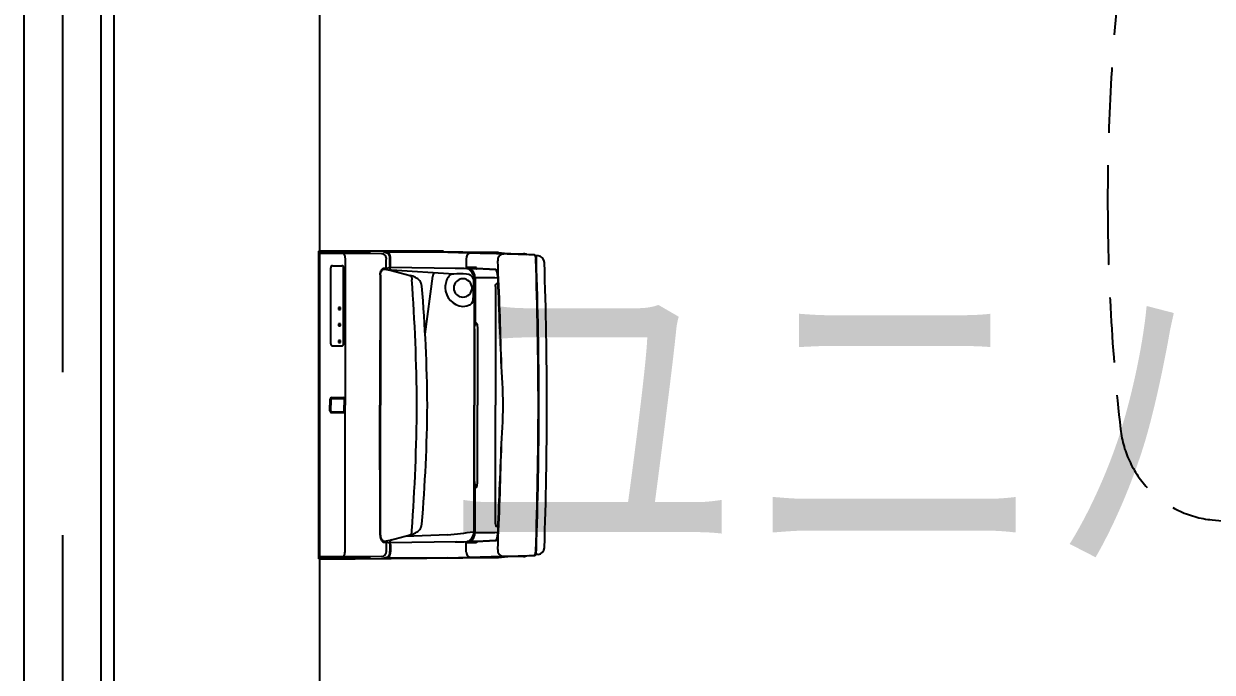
# Model space of a CAD drawing. Extents: x -119186 to 81195, y 1816 to 147180.
# Drawn here: x 24269 to 25424, y 33755 to 34386 of the extents above; entities that cross this region are included whole.
import ezdxf
from ezdxf.enums import TextEntityAlignment as Align

# ---------------------------------------------------------------- set-up
doc = ezdxf.new("R2010")
doc.units = 0
doc.header["$LTSCALE"] = 12.7
doc.header["$MEASUREMENT"] = 0
doc.linetypes.add('CENTER', pattern=[2, 1.25, -0.25, 0.25, -0.25])
doc.linetypes.add('HIDDEN2', pattern=[0.1875, 0.125, -0.0625])
for name, color, linetype in [('80_SHELL_TEXT', 7, 'CONTINUOUS'), ('A_建築（什器）', 8, 'CONTINUOUS'), ('A_建築（新設・仕上げ）', 2, 'CONTINUOUS'), ('A_建築（軽鉄下地）', 8, 'CONTINUOUS'), ('A_通り芯', 8, 'CENTER')]:
    doc.layers.add(name, color=color, linetype=linetype)
doc.styles.get("Standard").update_dxf_attribs({"font": 'txt', "bigfont": 'BIGFONT.SHX'})

msp = doc.modelspace()

# ---------------------------------------------------------------- linework, layer by layer
at = {"layer": 'A_建築（什器）'}
for p, q in [((24556.16, 35012.64), (24556.16, 32762.64)), ((24555.68, 34164.63), (24555.69, 34164.74)), ((24555.68, 34164.63), (24555.68, 34015.13)), ((24555.68, 33865.64), (24555.68, 34164.63)), ((24555.68, 34163.72), (24555.69, 34163.82)), ((24555.69, 34164.74), (24555.73, 34164.84)), ((24555.73, 34163.94), (24555.69, 34163.83)), ((24555.69, 34163.82), (24555.72, 34163.92)), ((24555.75, 34163.98), (24555.72, 34163.92)), ((24555.73, 34164.84), (24555.79, 34164.94)), ((24555.78, 34164.02), (24555.73, 34163.94)), ((24555.8, 34164.04), (24555.75, 34163.98)), ((24555.79, 34164.94), (24555.87, 34165.02)), ((24555.85, 34164.1), (24555.8, 34164.04)), ((24555.92, 34164.14), (24555.85, 34164.1)), ((24555.87, 34165.02), (24555.97, 34165.08)), ((24555.99, 34164.18), (24555.92, 34164.14)), ((24555.97, 34165.08), (24556.07, 34165.11)), ((24556.08, 34164.21), (24555.99, 34164.18)), ((24556.07, 34165.11), (24556.18, 34165.13)), ((24556.18, 34164.22), (24556.08, 34164.21)), ((24730.18, 34163.61), (24556.18, 34165.13)), ((24556.33, 34162.61), (24556.18, 34165.13)), ((24556.18, 34162.61), (24556.18, 34165.13)), ((24556.26, 34163.82), (24605.99, 34163.35)), ((24576.18, 34165.13), (24676.7, 34165.13)), ((24618.45, 34163.66), (24619.21, 34163.94)), ((24619.14, 34163.93), (24621.07, 34164.01)), ((24681, 34163.63), (24621.07, 34164.01)), ((24555.68, 34162.11), (24555.69, 34162.22)), ((24555.68, 34156.44), (24555.69, 34156.47)), ((24555.69, 34162.22), (24555.73, 34162.33)), ((24555.69, 34156.47), (24555.73, 34156.51)), ((24555.73, 34162.33), (24555.79, 34162.42)), ((24555.73, 34156.51), (24555.79, 34156.54)), ((24555.79, 34162.42), (24555.87, 34162.5)), ((24555.79, 34156.54), (24555.88, 34156.57)), ((24555.87, 34162.5), (24555.97, 34162.56)), ((24555.88, 34156.57), (24555.98, 34156.59)), ((24555.97, 34162.56), (24556.07, 34162.6)), ((24555.98, 34156.59), (24556.09, 34156.6)), ((24556.07, 34162.6), (24556.18, 34162.61)), ((24556.09, 34156.6), (24556.2, 34156.6)), ((24556.19, 34162.59), (24556.18, 34162.61)), ((24556.2, 34162.55), (24556.19, 34162.59)), ((24556.2, 34162.46), (24556.2, 34162.55)), ((24556.22, 34162.3), (24556.2, 34162.46)), ((24556.2, 34156.6), (24556.32, 34156.59)), ((24556.23, 34162.07), (24556.22, 34162.3)), ((24556.24, 34161.75), (24556.23, 34162.07)), ((24556.26, 34161.36), (24556.24, 34161.75)), ((24556.27, 34160.92), (24556.26, 34161.36)), ((24556.28, 34160.39), (24556.27, 34160.92)), ((24556.29, 34159.76), (24556.28, 34160.39)), ((24556.3, 34159.02), (24556.29, 34159.76)), ((24556.31, 34157.36), (24556.3, 34159.02)), ((24602.92, 34162.62), (24556.31, 34162.86)), ((24556.32, 34015.13), (24556.31, 34157.36)), ((24556.32, 34015.13), (24556.33, 34162.61)), ((24616.86, 34162.38), (24556.33, 34162.61)), ((24581.12, 34156.98), (24581.18, 34015.13)), ((24581.12, 34156.98), (24581.18, 34015.14)), ((24605.93, 34163.36), (24602.92, 34162.62)), ((24621.21, 34148.61), (24621.21, 34156.58)), ((24624.65, 34151.07), (24624.66, 34157.55)), ((24625.31, 34150.51), (24625.28, 34157.73)), ((24699.01, 34158.2), (24698.96, 34149.2)), ((24768.9, 34160.27), (24766.36, 34160.52)), ((24567.14, 34074.72), (24567.14, 34148.79)), ((24568.96, 34150.72), (24577.91, 34150.71)), ((24579.73, 34074.72), (24579.73, 34148.79)), ((24615.15, 34141.73), (24615.03, 34015.13)), ((24615.55, 34141.69), (24615.15, 34141.79)), ((24615.55, 34141.69), (24615.55, 34015.13)), ((24619.09, 34148.41), (24620.84, 34148.24)), ((24619.51, 34147.53), (24624.89, 34146.47)), ((24621.12, 34148.26), (24624.53, 34148.97)), ((24624.52, 34148.35), (24624.56, 34150.2)), ((24689.03, 34148.17), (24624.53, 34148.97)), ((24624.65, 34151.07), (24625.3, 34150.52)), ((24624.89, 34146.47), (24644.28, 34141.36)), ((24686.82, 34142.69), (24626.37, 34146.31)), ((24659.02, 34084.33), (24666.55, 34140.66)), ((24708.82, 34148.9), (24698.96, 34149.35)), ((24709.14, 34147.63), (24699.76, 34147.72)), ((24708.78, 34148.14), (24708.82, 34148.9)), ((24727.7, 34147.19), (24708.78, 34148.14)), ((24727.75, 34146.83), (24709.14, 34147.63)), ((24705.91, 34137.58), (24705.84, 34119.47)), ((24706.68, 34138.89), (24706.66, 34015.16)), ((24707.52, 34138.93), (24707.52, 34093.02)), ((24727.4, 34130.55), (24727.4, 34015.13)), ((24729.69, 34133.13), (24728.03, 34133.13)), ((24576.68, 34110.13), (24574.68, 34110.13)), ((24574.68, 34110.13), (24574.68, 34108.13)), ((24574.68, 34108.13), (24576.68, 34108.13)), ((24576.68, 34108.13), (24576.68, 34110.13)), ((24576.68, 34094.13), (24574.68, 34094.13)), ((24574.68, 34094.13), (24574.68, 34092.13)), ((24574.68, 34092.13), (24576.68, 34092.13)), ((24576.68, 34092.13), (24576.68, 34094.13)), ((24707.08, 34089.35), (24707.08, 34015.13)), ((24709.92, 34089.36), (24709.92, 34015.13)), ((24568.96, 34072.83), (24577.91, 34072.84)), ((24576.68, 34078.13), (24574.68, 34078.13)), ((24574.68, 34078.13), (24574.68, 34076.13)), ((24574.68, 34076.13), (24576.68, 34076.13)), ((24576.68, 34076.13), (24576.68, 34078.13)), ((24555.68, 33865.64), (24555.68, 34015.13)), ((24556.32, 34015.13), (24556.33, 33867.65)), ((24566.38, 34020.63), (24566.38, 34015.13)), ((24566.38, 34020.63), (24566.53, 34020.63)), ((24566.38, 34009.63), (24566.38, 34015.13)), ((24566.53, 34020.63), (24566.53, 34015.13)), ((24566.53, 34009.63), (24566.53, 34015.13)), ((24566.68, 34020.63), (24566.68, 34015.13)), ((24566.68, 34020.63), (24567.22, 34020.63)), ((24566.68, 34009.63), (24566.68, 34015.13)), ((24566.79, 34020.62), (24566.79, 34015.13)), ((24566.79, 34009.63), (24566.79, 34015.13)), ((24567.22, 34020.63), (24567.23, 34015.13)), ((24567.22, 34009.63), (24567.23, 34015.13)), ((24567.22, 34009.63), (24567.23, 34015.13)), ((24568.19, 34022.43), (24579.37, 34022.43)), ((24568.19, 34022.43), (24568.19, 34022.28)), ((24568.19, 34022.28), (24579.37, 34022.28)), ((24568.19, 34022.13), (24579.37, 34022.13)), ((24568.19, 34022.13), (24568.19, 34021.59)), ((24568.19, 34022.02), (24579.37, 34022.02)), ((24568.23, 34021.59), (24579.33, 34021.59)), ((24579.37, 34022.43), (24579.37, 34022.28)), ((24579.37, 34022.13), (24579.37, 34021.59)), ((24580.34, 34020.63), (24580.34, 34015.13)), ((24580.88, 34020.63), (24580.34, 34020.63)), ((24580.34, 34009.63), (24580.34, 34015.13)), ((24580.77, 34020.62), (24580.77, 34015.13)), ((24580.77, 34009.63), (24580.77, 34015.13)), ((24580.88, 34020.63), (24580.88, 34015.13)), ((24580.88, 34009.63), (24580.88, 34015.13)), ((24581.03, 34020.63), (24581.03, 34015.13)), ((24581.18, 34020.63), (24581.03, 34020.63)), ((24581.03, 34009.63), (24581.03, 34015.13)), ((24581.12, 33873.28), (24581.18, 34015.13)), ((24581.12, 33873.28), (24581.18, 34015.13)), ((24581.18, 34020.63), (24581.18, 34015.13)), ((24581.18, 34009.63), (24581.18, 34015.13)), ((24615.15, 33888.53), (24615.03, 34015.13)), ((24615.55, 33888.57), (24615.55, 34015.13)), ((24706.68, 33891.37), (24706.66, 34015.11)), ((24707.08, 33940.91), (24707.08, 34015.13)), ((24709.92, 33940.9), (24709.92, 34015.13)), ((24727.4, 33899.71), (24727.4, 34015.13)), ((24566.38, 34009.63), (24566.53, 34009.63)), ((24566.68, 34009.63), (24567.22, 34009.63)), ((24568.19, 34008.12), (24568.19, 34008.67)), ((24568.19, 34008.24), (24579.37, 34008.24)), ((24568.19, 34008.12), (24579.37, 34008.12)), ((24568.19, 34007.82), (24568.19, 34007.97)), ((24568.19, 34007.97), (24579.37, 34007.97)), ((24568.19, 34007.82), (24579.37, 34007.82)), ((24568.23, 34008.67), (24579.33, 34008.67)), ((24579.37, 34008.12), (24579.37, 34008.67)), ((24579.37, 34007.82), (24579.37, 34007.97)), ((24580.88, 34009.63), (24580.34, 34009.63)), ((24581.18, 34009.63), (24581.03, 34009.63)), ((24707.52, 33891.33), (24707.52, 33937.24)), ((24615.55, 33890.37), (24615.15, 33890.16)), ((24624.89, 33883.79), (24644.28, 33888.9)), ((24680.95, 33889.11), (24639.69, 33887.45)), ((24729.69, 33897.13), (24728.03, 33897.13)), ((24619.09, 33881.86), (24620.84, 33882.02)), ((24619.51, 33882.74), (24624.89, 33883.79)), ((24621.12, 33882.01), (24624.53, 33881.29)), ((24621.21, 33881.65), (24621.21, 33873.68)), ((24624.52, 33881.91), (24624.56, 33880.06)), ((24689.03, 33882.09), (24624.53, 33881.29)), ((24624.65, 33879.19), (24625.3, 33879.74)), ((24624.65, 33879.19), (24624.66, 33872.71)), ((24625.31, 33879.75), (24625.28, 33872.53)), ((24708.82, 33881.36), (24698.96, 33880.91)), ((24699.01, 33872.06), (24698.96, 33881.07)), ((24709.14, 33882.63), (24699.76, 33882.54)), ((24727.7, 33883.08), (24708.78, 33882.12)), ((24708.78, 33882.12), (24708.82, 33881.36)), ((24727.75, 33883.43), (24709.14, 33882.63)), ((24556.33, 33867.65), (24556.18, 33865.14)), ((24730.18, 33866.65), (24556.18, 33865.14)), ((24556.26, 33866.44), (24605.99, 33866.91)), ((24602.92, 33867.64), (24556.31, 33867.4)), ((24616.86, 33867.88), (24556.33, 33867.65)), ((24559.68, 33866.98), (24561.18, 33866.99)), ((24559.98, 33866.61), (24560.88, 33866.61)), ((24563.18, 33867.01), (24564.68, 33867.02)), ((24563.49, 33866.64), (24564.38, 33866.64)), ((24605.93, 33866.9), (24602.92, 33867.64)), ((24618.45, 33866.6), (24619.21, 33866.32)), ((24619.14, 33866.34), (24621.07, 33866.25)), ((24681, 33866.64), (24621.07, 33866.25)), ((24768.9, 33869.99), (24766.36, 33869.74))]:
    msp.add_line(p, q, dxfattribs=at)
at = {"layer": 'A_建築（什器）', "linetype": 'HIDDEN2', "ltscale": 40}
for centre, radius, start, end in [((27322.9, 34215.11), 2000.22, 173.58917, 179.99947), ((27322.67, 34215.13), 1999.99, 179.99999, 186.41101), ((25434.56, 34002.98), 100, 186.41021, 264.16423), ((25627.76, 35893.57), 2000.44, 264.16522, 269.99968)]:
    msp.add_arc(centre, radius, start, end, dxfattribs=at)
at = {"layer": 'A_建築（什器）'}
for centre, radius, start, end in [((24556.19, 34164.62), 0.508, 90.40709, 179.09433), ((24556.18, 34163.34), 0.494, 80.78687, 173.76559), ((24618.84, 34156.33), 7.34, 57.85228, 93.01914), ((24619.62, 34157.32), 6.63, 50.50118, 93.56374), ((22934.52, -30090.8), 64278.16, 88.3679564, 88.4430501), ((24749.96, 34314.58), 152.27, 262.53903, 271.79753), ((24556.21, 34162.08), 0.535, 77.65325, 177.50959), ((24616.13, 34157.33), 5.14, 351.61712, 85.83375), ((24618.7, 34158.13), 5.98, 354.4982, 47.8468), ((24618.84, 34158.32), 6.47, 354.72966, 39.47523), ((24703.51, 34158.6), 4.47, 79.51612, 180.6677), ((24735.39, 34156.28), 5.84, 89.00756, 186.64228), ((21077.45, 33981.15), 3656.3, 1.2064, 2.73477), ((24754.26, 34152.9), 9.51, 64.47007, 87.16231), ((20269.1, 34004.43), 4500.04, 0.1362, 1.94476), ((20093.77, 34002.64), 4675.88, 0.15309, 1.88884), ((24768.57, 34153.86), 6.41, 359.74341, 87.04235), ((20331.65, 34006.72), 4445.77, 0.1084, 1.89632), ((24568.97, 34148.88), 1.84, 90.47323, 181.5752), ((24577.9, 34148.88), 1.84, 358.4248, 89.52677), ((24620.89, 34150.19), 1.95, 267.22435, 286.69488), ((24622.74, 34148.47), 1.54, 174.6312, 249.96018), ((24626.86, 34148.37), 2.34, 177.63166, 257.81082), ((24623.2, 34150.59), 2.1, 309.27009, 358.08507), ((24628.43, 34150.27), 3.87, 167.95153, 180.96607), ((24641.04, 34124.19), 17.45, 43.25576, 78.6144), ((24673.47, 34140.46), 6.93, 150.69173, 178.28267), ((24696.12, 34129.94), 17.59, 143.07997, 181.91967), ((24686.88, 34136.24), 6.45, 90.56797, 138.53278), ((24692.5, 34086.69), 56.28, 83.19719, 95.79552), ((24689.21, 34028.96), 119.23, 84.92364, 90.49787), ((24700.99, 34149.35), 2.04, 184.29974, 232.81569), ((24699.56, 34136.07), 6.52, 13.38397, 93.4593), ((24702.62, 34149.18), 1.98, 179.01668, 228.86237), ((24692.21, 34136.12), 14.72, 10.65762, 51.88781), ((24704.54, 34149.19), 1.99, 179.1359, 229.16074), ((24696.41, 34138.92), 11.12, 359.70517, 52.09031), ((24709.36, 34148.16), 0.579, 181.88227, 247.39227), ((24726.95, 34145.78), 1.6, 14.7837, 61.68197), ((24727.24, 34145.55), 1.38, 18.64192, 68.19917), ((24707.28, 34139.78), 22.16, 4.3355, 16.79605), ((33528.81, 34461.85), 8805.26, 182.084634, 182.658521), ((22673.76, 33998.41), 1977.27, 0.48893, 4.02388), ((24645.53, 34130.08), 10.22, 4.63407, 36.47818), ((23209.67, 34004.93), 1451.52, 0.40284, 4.97893), ((24697.27, 34129.73), 18.74, 181.14905, 264.94618), ((24695.68, 34129.13), 8.88, 90, 270), ((24695.68, 34129.13), 8.88, 90, 270), ((24695.68, 34129.13), 8.88, 270, 90), ((24695.68, 34129.13), 8.88, 270, 90), ((24706.99, 34137.8), 1.09, 106.34374, 179.1385), ((24717.16, 33848.08), 290.96, 87.57296, 92.06365), ((24699.13, 34118.63), 6.76, 304.89075, 7.12218), ((24694.79, 34128.59), 17.55, 272.71544, 297.88788), ((24568.97, 34074.67), 1.84, 178.4248, 269.52677), ((24577.9, 34074.67), 1.84, 270.47323, 1.5752), ((23814.67, 33994.56), 920.47, 1.27566, 3.96045), ((24568.19, 34020.63), 1.81, 90, 180.03705), ((24568.19, 34020.63), 1.66, 90, 180.56182), ((24568.19, 34020.63), 1.51, 90, 180.04443), ((24568.19, 34020.63), 1.39, 90, 180.13814), ((24568.19, 34020.63), 0.962, 87.11525, 180), ((24579.37, 34020.63), 0.962, 0, 92.88475), ((24579.37, 34020.63), 1.81, 359.96295, 90), ((24579.37, 34020.63), 1.66, 359.43818, 90), ((24579.37, 34020.63), 1.51, 359.95557, 90), ((24579.37, 34020.63), 1.39, 359.86186, 90), ((22673.76, 34031.85), 1977.27, 355.97612, 359.51107), ((23209.67, 34025.34), 1451.52, 355.02107, 359.59716), ((23814.67, 34035.7), 920.47, 356.03955, 358.72434), ((20269.1, 34025.83), 4500.04, 358.05524, 359.8638), ((20093.77, 34027.62), 4675.88, 358.11116, 359.84691), ((20331.65, 34023.54), 4445.77, 358.10368, 359.8916), ((24568.19, 34009.63), 1.81, 179.96295, 270), ((24568.19, 34009.63), 1.66, 179.43818, 270), ((24568.19, 34009.63), 1.51, 179.95557, 270), ((24568.19, 34009.63), 1.39, 179.86186, 270), ((24568.19, 34009.63), 0.962, 180, 272.88475), ((24579.37, 34009.63), 0.962, 267.11525, 0), ((24579.37, 34009.63), 1.66, 270, 0.56182), ((24579.37, 34009.63), 1.39, 270, 0.13814), ((24579.37, 34009.63), 1.81, 270, 0.03705), ((24579.37, 34009.63), 1.51, 270, 0.04443), ((33528.81, 33568.41), 8805.26, 177.341479, 177.915366), ((21077.45, 34049.11), 3656.3, 357.26523, 358.7936), ((24645.53, 33900.18), 10.22, 323.52182, 355.36593), ((24641.04, 33906.07), 17.45, 281.3856, 316.74424), ((24659.41, 34179.97), 291.66, 274.23554, 279.19239), ((24692.21, 33894.14), 14.72, 308.11219, 349.34238), ((24696.41, 33891.34), 11.12, 307.90969, 0.29483), ((24706.92, 33892.34), 0.952, 197.22653, 255.58565), ((24717.16, 34182.18), 290.96, 267.93635, 272.42704), ((24707.28, 33890.48), 22.16, 343.20395, 355.6645), ((24620.89, 33880.07), 1.95, 73.30512, 92.77565), ((24622.74, 33881.8), 1.54, 110.03982, 185.3688), ((24626.86, 33881.89), 2.34, 102.18918, 182.36834), ((24623.2, 33879.67), 2.1, 1.91493, 50.72991), ((24628.43, 33879.99), 3.87, 179.03393, 192.04847), ((24689.21, 34001.3), 119.23, 269.50213, 275.07636), ((24700.99, 33880.91), 2.04, 127.18431, 175.70026), ((24702.62, 33881.08), 1.98, 131.13763, 180.98332), ((24704.54, 33881.07), 1.99, 130.83926, 180.8641), ((24709.36, 33882.1), 0.579, 112.60773, 178.11773), ((24726.95, 33884.48), 1.6, 298.31803, 345.2163), ((24727.24, 33884.71), 1.38, 291.80083, 341.35808), ((24735.39, 33873.98), 5.84, 173.35772, 270.99244), ((24768.57, 33876.4), 6.41, 272.95765, 0.25659), ((24556.21, 33868.18), 0.535, 182.49041, 282.34675), ((24556.19, 33865.64), 0.508, 180.90567, 269.59291), ((24556.18, 33866.92), 0.494, 186.23441, 279.21313), ((24559.98, 33866.92), 0.31, 168.87458, 269.7147), ((24560.88, 33866.92), 0.31, 270.2853, 11.12542), ((24563.48, 33866.95), 0.31, 168.87458, 269.7147), ((24564.38, 33866.95), 0.31, 270.2853, 11.12542), ((24616.13, 33872.94), 5.14, 274.16625, 8.38288), ((24618.84, 33873.93), 7.34, 266.98086, 302.14772), ((24619.62, 33872.94), 6.63, 266.43626, 309.49882), ((24618.7, 33872.13), 5.98, 312.1532, 5.5018), ((24618.84, 33871.94), 6.47, 320.52477, 5.27034), ((22934.52, 98121.06), 64278.16, 271.5569499, 271.6320436), ((24703.51, 33871.67), 4.47, 179.3323, 280.48388), ((24749.96, 33715.68), 152.27, 88.20247, 97.46097), ((24754.26, 33877.36), 9.51, 272.83769, 295.52993)]:
    msp.add_arc(centre, radius, start, end, dxfattribs=at)
at = {"layer": 'A_建築（什器）', "extrusion": (0, 0, -1)}
for centre, major_axis, ratio, start_param, end_param in [((24578.87, 34156.93), (0.02, 5.59), 0.4038952, 6.2831853, 7.8892127), ((24765.2, 34156.73), (0.01, 4.55), 0.4182143, 0, 1.5648214), ((24765.2, 34156.73), (-0.01, -4.55), 0.2954572, 3.1415927, 4.6198467), ((24618.96, 34141.72), (0.01, 6.69), 0.5694296, 4.7124069, 6.4000992), ((24619.43, 34141.61), (0.01, 5.91), 0.6564156, 4.6857901, 6.5132442), ((24643.96, 34136.6), (-0.03, -4.81), 0.4612645, 3.2485398, 4.6219709), ((24728.02, 34130.55), (0.01, 2.58), 0.2395305, 4.6700142, 6.2831853), ((24708.5, 34089.35), (0, 5.78), 0.2448108, 4.7063237, 7.8537999)]:
    msp.add_ellipse(centre, major_axis=major_axis, ratio=ratio, start_param=start_param, end_param=end_param, dxfattribs=at)
at = {"layer": 'A_建築（什器）'}
for centre, major_axis, ratio, start_param, end_param in [((24708.5, 33940.91), (0, -5.78), 0.2448108, 4.7063237, 7.8537999), ((24728.02, 33899.71), (0.01, -2.58), 0.2395305, 4.6700142, 6.2831853), ((24618.96, 33888.54), (0.01, -6.69), 0.5694296, 4.7124069, 6.3812621), ((24619.43, 33888.65), (0.01, -5.91), 0.6564156, 4.6857901, 6.5132442), ((24643.96, 33893.66), (-0.03, 4.81), 0.4612645, 3.2485398, 4.6219709), ((24578.87, 33873.33), (0.02, -5.59), 0.4038952, 6.2831853, 7.8892127), ((24765.2, 33873.53), (0.01, -4.55), 0.4182143, 0, 1.5648214), ((24765.2, 33873.53), (-0.01, 4.55), 0.2954572, 3.1415927, 4.6198467)]:
    msp.add_ellipse(centre, major_axis=major_axis, ratio=ratio, start_param=start_param, end_param=end_param, dxfattribs=at)
at = {"layer": 'A_建築（新設・仕上げ）'}
msp.add_line((24356.16, 35012.64), (24356.16, 32357.64), dxfattribs=at)
at = {"layer": 'A_建築（軽鉄下地）', "color": 8, "ltscale": 50}
for p, q in [((24268.66, 35100.14), (24268.66, 32357.64)), ((24343.66, 35025.14), (24343.66, 32357.64))]:
    msp.add_line(p, q, dxfattribs=at)
at = {"layer": 'A_通り芯', "color": 8, "ltscale": 50}
msp.add_line((24306.16, 51351.05), (24306.16, 14056.3), dxfattribs=at)

# ---------------------------------------------------------------- texts
at = {"layer": '80_SHELL_TEXT', "color": 0, "width": 0.9}
msp.add_text('ユニバーサル', height=300, dxfattribs=at).set_placement((24672.75, 34140.87), align=Align.TOP_LEFT)

doc.saveas('drawing.dxf')
